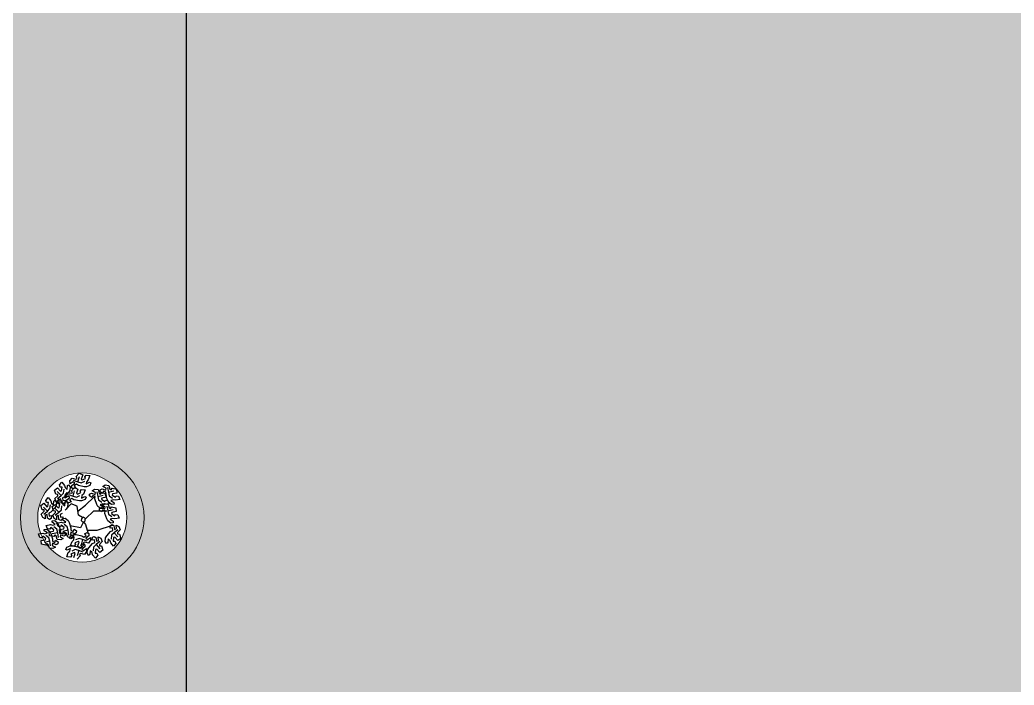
# Model space of a CAD drawing. Header units: metres. Extents: x 1186 to 11427, y -5173 to 11421.
# Drawn here: x 1325.71 to 1345.81, y 1468.27 to 1481.71 of the extents above; entities that cross this region are included whole.
import ezdxf

# ---------------------------------------------------------------- set-up
doc = ezdxf.new("R2010")
doc.units = ezdxf.units.M
doc.header["$LTSCALE"] = 8
doc.layers.get('0').update_dxf_attribs({"lineweight": 5})
doc.layers.add('AL_VEGETAÇÃO', color=84, linetype='Continuous')
doc.layers.add('ARQ-PIS', color=1, linetype='Continuous')

# ---------------------------------------------------------------- blocks, each defined once
blk = doc.blocks.new('arv7p')
at = {"layer": 'AL_VEGETAÇÃO', "color": 85}
for p, q in [((110.549, -13.114), (110.69, -12.957)), ((110.619, -13.363), (110.695, -13.111)), ((110.69, -12.957), (110.854, -13.032)), ((110.854, -13.032), (110.784, -13.23)), ((110.95, -13.128), (111.016, -13.045)), ((111.016, -13.045), (111.186, -13.067)), ((111.186, -13.067), (111.116, -13.264)), ((109.759, -13.507), (109.862, -13.37)), ((109.797, -13.606), (109.759, -13.507)), ((109.862, -13.37), (109.998, -13.53)), ((109.998, -13.53), (110.025, -13.632)), ((110.118, -13.715), (110.128, -13.538)), ((110.128, -13.538), (110.188, -13.501)), ((110.188, -13.501), (110.262, -13.601)), ((110.249, -13.319), (110.352, -13.184)), ((110.254, -13.457), (110.249, -13.319)), ((110.396, -13.362), (110.254, -13.457)), ((110.329, -13.637), (110.333, -13.537)), ((110.333, -13.537), (110.475, -13.427)), ((110.333, -13.537), (110.333, -13.537)), ((110.352, -13.184), (110.53, -13.229)), ((110.475, -13.427), (110.396, -13.362)), ((110.409, -13.286), (110.619, -13.363)), ((110.562, -13.468), (110.456, -13.541)), ((110.456, -13.541), (110.529, -13.628)), ((110.53, -13.229), (110.591, -13.2)), ((110.591, -13.2), (110.549, -13.114)), ((110.549, -13.114), (110.549, -13.114)), ((110.656, -13.534), (110.562, -13.468)), ((110.619, -13.363), (110.782, -13.406)), ((110.919, -13.588), (110.656, -13.534)), ((110.782, -13.406), (110.949, -13.335)), ((110.784, -13.23), (110.824, -13.269)), ((110.824, -13.269), (110.991, -13.198)), ((110.991, -13.198), (110.95, -13.128)), ((111.042, -13.339), (111.015, -13.461)), ((111.015, -13.461), (111.174, -13.381)), ((111.187, -13.528), (111.027, -13.592)), ((111.116, -13.264), (111.042, -13.339)), ((111.174, -13.381), (111.237, -13.415)), ((111.237, -13.415), (111.187, -13.528)), ((111.797, -13.581), (111.915, -13.508)), ((111.951, -13.657), (111.797, -13.581)), ((111.915, -13.508), (112.083, -13.529)), ((112.083, -13.529), (112.134, -13.706)), ((109.519, -13.745), (109.666, -13.641)), ((109.584, -13.946), (109.519, -13.745)), ((109.546, -14.152), (109.674, -14.019)), ((109.68, -13.953), (109.584, -13.946)), ((109.584, -13.946), (109.584, -13.946)), ((109.835, -14.009), (109.655, -13.818)), ((109.664, -14.153), (109.835, -14.009)), ((109.666, -13.641), (109.802, -13.8)), ((109.674, -14.019), (109.68, -13.953)), ((109.878, -13.606), (109.797, -13.606)), ((109.802, -13.8), (109.857, -13.785)), ((109.835, -14.009), (109.954, -13.89)), ((109.857, -13.785), (109.878, -13.606)), ((109.954, -13.89), (109.976, -13.71)), ((110.18, -13.862), (110.002, -14.063)), ((110.024, -13.99), (110.127, -13.855)), ((110.029, -14.129), (110.024, -13.99)), ((110.025, -13.632), (110.118, -13.715)), ((110.172, -14.034), (110.029, -14.129)), ((110.127, -13.855), (110.305, -13.9)), ((110.251, -14.098), (110.172, -14.034)), ((110.238, -13.771), (110.18, -13.862)), ((110.184, -13.957), (110.395, -14.034)), ((110.262, -13.601), (110.238, -13.771)), ((110.305, -13.9), (110.366, -13.871)), ((110.324, -13.785), (110.465, -13.628)), ((110.366, -13.871), (110.324, -13.785)), ((110.324, -13.785), (110.324, -13.785)), ((110.408, -13.686), (110.329, -13.637)), ((110.395, -14.034), (110.471, -13.783)), ((110.395, -14.034), (110.558, -14.078)), ((110.529, -13.628), (110.408, -13.686)), ((110.465, -13.628), (110.629, -13.703)), ((110.558, -14.078), (110.724, -14.007)), ((110.629, -13.703), (110.559, -13.901)), ((110.559, -13.901), (110.599, -13.941)), ((110.599, -13.941), (110.766, -13.87)), ((110.725, -13.799), (110.791, -13.717)), ((110.766, -13.87), (110.725, -13.799)), ((110.817, -14.01), (110.79, -14.132)), ((110.791, -13.717), (110.961, -13.738)), ((110.891, -13.935), (110.817, -14.01)), ((110.961, -13.738), (110.891, -13.935)), ((111.027, -13.592), (110.919, -13.588)), ((111.174, -14.027), (111.177, -13.935)), ((111.284, -14.103), (111.174, -14.027)), ((111.177, -13.935), (111.265, -13.889)), ((111.265, -13.889), (111.265, -13.889)), ((111.265, -13.889), (111.432, -13.957)), ((111.323, -13.997), (111.284, -14.103)), ((111.294, -13.78), (111.412, -13.706)), ((111.448, -13.856), (111.294, -13.78)), ((111.439, -14.052), (111.323, -13.997)), ((111.412, -13.706), (111.58, -13.728)), ((111.432, -13.957), (111.448, -13.856)), ((111.521, -13.829), (111.56, -14.049)), ((111.56, -14.049), (111.815, -13.989)), ((111.56, -14.049), (111.603, -14.212)), ((111.58, -13.728), (111.631, -13.905)), ((111.631, -13.905), (111.686, -13.943)), ((111.677, -13.829), (111.68, -13.736)), ((111.787, -13.905), (111.677, -13.829)), ((111.68, -13.736), (111.768, -13.69)), ((111.686, -13.943), (111.74, -13.864)), ((111.74, -13.864), (111.74, -13.864)), ((111.74, -13.864), (111.946, -13.908)), ((111.768, -13.69), (111.768, -13.69)), ((111.768, -13.69), (111.935, -13.758)), ((111.826, -13.799), (111.787, -13.905)), ((111.942, -13.853), (111.826, -13.799)), ((111.932, -13.968), (111.942, -13.853)), ((112.017, -14.223), (111.932, -13.968)), ((111.935, -13.758), (111.951, -13.657)), ((111.946, -13.908), (111.963, -14.087)), ((112.024, -13.63), (112.062, -13.85)), ((112.062, -13.85), (112.318, -13.791)), ((112.062, -13.85), (112.106, -14.014)), ((112.106, -14.014), (112.251, -14.123)), ((112.134, -13.706), (112.189, -13.744)), ((112.189, -13.744), (112.243, -13.665)), ((112.243, -13.665), (112.243, -13.665)), ((112.243, -13.665), (112.449, -13.709)), ((112.26, -13.927), (112.245, -13.981)), ((112.245, -13.981), (112.39, -14.09)), ((112.466, -13.888), (112.26, -13.927)), ((112.39, -14.09), (112.431, -14.019)), ((112.431, -14.019), (112.535, -14.036)), ((112.449, -13.709), (112.466, -13.888)), ((112.535, -14.036), (112.602, -14.193)), ((108.875, -14.475), (109.021, -14.371)), ((108.94, -14.676), (108.875, -14.475)), ((109.021, -14.371), (109.158, -14.53)), ((109.114, -14.237), (109.217, -14.101)), ((109.152, -14.336), (109.114, -14.237)), ((109.234, -14.336), (109.152, -14.336)), ((109.158, -14.53), (109.212, -14.516)), ((109.212, -14.516), (109.234, -14.336)), ((109.217, -14.101), (109.353, -14.26)), ((109.31, -14.62), (109.332, -14.44)), ((109.353, -14.26), (109.381, -14.362)), ((109.381, -14.362), (109.473, -14.446)), ((109.41, -14.528), (109.556, -14.424)), ((109.473, -14.446), (109.484, -14.269)), ((109.484, -14.269), (109.544, -14.231)), ((109.593, -14.501), (109.536, -14.592)), ((109.544, -14.231), (109.617, -14.331)), ((109.612, -14.308), (109.546, -14.152)), ((109.556, -14.424), (109.693, -14.583)), ((109.617, -14.331), (109.593, -14.501)), ((109.734, -14.373), (109.612, -14.308)), ((109.649, -14.29), (109.753, -14.154)), ((109.687, -14.389), (109.649, -14.29)), ((109.769, -14.389), (109.687, -14.389)), ((109.819, -14.166), (109.723, -14.202)), ((109.723, -14.202), (109.734, -14.373)), ((109.747, -14.568), (109.769, -14.389)), ((109.753, -14.154), (109.888, -14.313)), ((109.843, -14.344), (109.819, -14.166)), ((109.927, -14.398), (109.843, -14.344)), ((109.843, -14.344), (109.843, -14.344)), ((109.845, -14.673), (109.867, -14.493)), ((109.888, -14.313), (109.916, -14.415)), ((110.002, -14.063), (109.898, -14.112)), ((109.898, -14.112), (109.908, -14.24)), ((109.908, -14.24), (110.02, -14.221)), ((109.916, -14.415), (110.008, -14.498)), ((110.009, -14.354), (109.927, -14.398)), ((110.008, -14.498), (110.019, -14.321)), ((110.02, -14.221), (110.009, -14.354)), ((110.019, -14.321), (110.079, -14.284)), ((110.301, -14.396), (110.031, -14.69)), ((110.079, -14.284), (110.152, -14.384)), ((110.104, -14.308), (110.108, -14.208)), ((110.183, -14.357), (110.104, -14.308)), ((110.108, -14.208), (110.251, -14.098)), ((110.108, -14.208), (110.108, -14.208)), ((110.152, -14.384), (110.128, -14.554)), ((110.304, -14.3), (110.183, -14.357)), ((110.337, -14.139), (110.231, -14.213)), ((110.231, -14.213), (110.304, -14.3)), ((110.594, -14.511), (110.301, -14.396)), ((110.431, -14.205), (110.337, -14.139)), ((110.695, -14.259), (110.431, -14.205)), ((110.65, -14.932), (110.594, -14.511)), ((110.625, -14.744), (110.988, -14.459)), ((110.802, -14.263), (110.695, -14.259)), ((110.79, -14.132), (110.949, -14.053)), ((110.962, -14.199), (110.802, -14.263)), ((110.949, -14.053), (111.012, -14.086)), ((111.012, -14.086), (110.962, -14.199)), ((110.988, -14.459), (111.394, -14.059)), ((111.429, -14.167), (111.439, -14.052)), ((111.514, -14.422), (111.429, -14.167)), ((111.565, -14.517), (111.514, -14.422)), ((111.7, -14.623), (111.565, -14.517)), ((111.603, -14.212), (111.748, -14.321)), ((111.791, -14.403), (111.672, -14.441)), ((111.672, -14.441), (111.82, -14.539)), ((111.757, -14.125), (111.742, -14.18)), ((111.742, -14.18), (111.887, -14.288)), ((111.963, -14.087), (111.757, -14.125)), ((111.763, -14.458), (111.881, -14.384)), ((111.917, -14.534), (111.763, -14.458)), ((111.893, -14.43), (111.791, -14.403)), ((111.881, -14.384), (112.049, -14.406)), ((111.887, -14.288), (111.928, -14.218)), ((112.099, -14.392), (111.893, -14.43)), ((111.928, -14.218), (112.033, -14.234)), ((111.99, -14.507), (112.029, -14.727)), ((112.068, -14.318), (112.017, -14.223)), ((112.033, -14.234), (112.099, -14.392)), ((112.049, -14.406), (112.1, -14.583)), ((112.203, -14.424), (112.068, -14.318)), ((112.294, -14.204), (112.175, -14.242)), ((112.175, -14.242), (112.323, -14.34)), ((112.326, -14.411), (112.203, -14.424)), ((112.396, -14.231), (112.294, -14.204)), ((112.323, -14.34), (112.326, -14.411)), ((112.602, -14.193), (112.396, -14.231)), ((108.902, -14.882), (109.03, -14.749)), ((108.967, -15.038), (108.902, -14.882)), ((109.035, -14.683), (108.94, -14.676)), ((108.94, -14.676), (108.94, -14.676)), ((109.19, -14.739), (109.011, -14.548)), ((109.019, -14.883), (109.19, -14.739)), ((109.03, -14.749), (109.035, -14.683)), ((109.174, -14.896), (109.079, -14.932)), ((109.079, -14.932), (109.09, -15.103)), ((109.198, -15.074), (109.174, -14.896)), ((109.19, -14.739), (109.31, -14.62)), ((109.357, -14.793), (109.253, -14.842)), ((109.253, -14.842), (109.264, -14.97)), ((109.264, -14.97), (109.375, -14.951)), ((109.536, -14.592), (109.357, -14.793)), ((109.375, -14.951), (109.364, -15.084)), ((109.475, -14.729), (109.41, -14.528)), ((109.437, -14.935), (109.565, -14.802)), ((109.502, -15.091), (109.437, -14.935)), ((109.57, -14.736), (109.475, -14.729)), ((109.475, -14.729), (109.475, -14.729)), ((109.725, -14.792), (109.546, -14.601)), ((109.554, -14.936), (109.725, -14.792)), ((109.565, -14.802), (109.57, -14.736)), ((109.709, -14.949), (109.614, -14.985)), ((109.614, -14.985), (109.625, -15.156)), ((109.693, -14.583), (109.747, -14.568)), ((109.733, -15.127), (109.709, -14.949)), ((109.725, -14.792), (109.845, -14.673)), ((109.892, -14.846), (109.788, -14.895)), ((109.788, -14.895), (109.799, -15.023)), ((110.128, -14.554), (110.071, -14.645)), ((110.842, -15.047), (110.65, -14.932)), ((110.977, -15.1), (111.371, -14.722)), ((111.371, -14.722), (111.991, -14.732)), ((111.643, -14.705), (111.646, -14.613)), ((111.753, -14.781), (111.643, -14.705)), ((111.646, -14.613), (111.734, -14.567)), ((111.823, -14.61), (111.7, -14.623)), ((111.734, -14.567), (111.734, -14.567)), ((111.734, -14.567), (111.901, -14.634)), ((111.792, -14.675), (111.753, -14.781)), ((111.908, -14.73), (111.792, -14.675)), ((111.82, -14.539), (111.823, -14.61)), ((111.899, -14.844), (111.908, -14.73)), ((111.983, -15.1), (111.899, -14.844)), ((111.901, -14.634), (111.917, -14.534)), ((112.029, -14.727), (112.284, -14.667)), ((112.029, -14.727), (112.072, -14.89)), ((112.072, -14.89), (112.217, -14.999)), ((112.1, -14.583), (112.155, -14.621)), ((112.155, -14.621), (112.209, -14.542)), ((112.209, -14.542), (112.209, -14.542)), ((112.209, -14.542), (112.415, -14.586)), ((112.226, -14.803), (112.211, -14.858)), ((112.211, -14.858), (112.356, -14.966)), ((112.432, -14.765), (112.226, -14.803)), ((112.356, -14.966), (112.397, -14.896)), ((112.397, -14.896), (112.502, -14.912)), ((112.415, -14.586), (112.432, -14.765)), ((112.502, -14.912), (112.568, -15.07)), ((109.09, -15.103), (108.967, -15.038)), ((109.134, -15.414), (109.34, -15.376)), ((109.2, -15.571), (109.134, -15.414)), ((109.283, -15.128), (109.198, -15.074)), ((109.198, -15.074), (109.198, -15.074)), ((109.364, -15.084), (109.283, -15.128)), ((109.34, -15.376), (109.441, -15.403)), ((109.41, -15.196), (109.533, -15.183)), ((109.412, -15.267), (109.41, -15.196)), ((109.56, -15.365), (109.412, -15.267)), ((109.441, -15.403), (109.56, -15.365)), ((109.625, -15.156), (109.502, -15.091)), ((109.533, -15.183), (109.668, -15.289)), ((109.627, -15.301), (109.834, -15.263)), ((109.694, -15.459), (109.627, -15.301)), ((109.668, -15.289), (109.719, -15.384)), ((109.719, -15.384), (109.803, -15.639)), ((109.818, -15.181), (109.733, -15.127)), ((109.733, -15.127), (109.733, -15.127)), ((109.839, -15.405), (109.798, -15.476)), ((109.799, -15.023), (109.91, -15.004)), ((109.899, -15.137), (109.818, -15.181)), ((109.834, -15.263), (109.935, -15.291)), ((109.984, -15.514), (109.839, -15.405)), ((109.91, -15.004), (109.899, -15.137)), ((109.903, -15.084), (110.027, -15.07)), ((109.906, -15.155), (109.903, -15.084)), ((110.054, -15.252), (109.906, -15.155)), ((109.935, -15.291), (110.054, -15.252)), ((110.123, -15.481), (109.979, -15.372)), ((110.027, -15.07), (110.162, -15.176)), ((110.162, -15.176), (110.212, -15.272)), ((110.212, -15.272), (110.297, -15.527)), ((110.74, -15.521), (110.267, -15.436)), ((110.887, -15.237), (110.74, -15.521)), ((110.798, -15.097), (110.781, -15.186)), ((110.781, -15.186), (110.832, -15.233)), ((110.841, -15.047), (110.798, -15.097)), ((110.832, -15.233), (110.887, -15.237)), ((110.874, -15.028), (110.841, -15.047)), ((110.931, -15.06), (110.874, -15.028)), ((110.887, -15.237), (110.933, -15.228)), ((110.887, -15.237), (110.988, -15.363)), ((110.977, -15.1), (110.931, -15.06)), ((110.933, -15.228), (110.961, -15.194)), ((110.961, -15.194), (110.975, -15.121)), ((110.975, -15.121), (110.977, -15.1)), ((110.988, -15.363), (111.112, -15.794)), ((111.529, -15.636), (112.25, -15.394)), ((112.034, -15.195), (111.983, -15.1)), ((112.169, -15.301), (112.034, -15.195)), ((112.26, -15.081), (112.141, -15.119)), ((112.141, -15.119), (112.289, -15.217)), ((112.147, -15.547), (112.158, -15.413)), ((112.158, -15.413), (112.24, -15.37)), ((112.292, -15.288), (112.169, -15.301)), ((112.24, -15.37), (112.324, -15.423)), ((112.362, -15.108), (112.26, -15.081)), ((112.289, -15.217), (112.292, -15.288)), ((112.324, -15.423), (112.324, -15.423)), ((112.324, -15.423), (112.348, -15.602)), ((112.568, -15.07), (112.362, -15.108)), ((112.444, -15.565), (112.433, -15.394)), ((112.433, -15.394), (112.555, -15.459)), ((108.763, -15.817), (108.969, -15.78)), ((108.83, -15.975), (108.763, -15.817)), ((108.975, -15.921), (108.934, -15.992)), ((108.969, -15.78), (109.071, -15.807)), ((109.12, -16.03), (108.975, -15.921)), ((109.039, -15.6), (109.162, -15.586)), ((109.042, -15.671), (109.039, -15.6)), ((109.19, -15.769), (109.042, -15.671)), ((109.071, -15.807), (109.19, -15.769)), ((109.259, -15.997), (109.114, -15.888)), ((109.162, -15.586), (109.297, -15.692)), ((109.305, -15.588), (109.2, -15.571)), ((109.27, -15.719), (109.476, -15.68)), ((109.287, -15.898), (109.27, -15.719)), ((109.493, -15.942), (109.287, -15.898)), ((109.297, -15.692), (109.348, -15.788)), ((109.345, -15.517), (109.305, -15.588)), ((109.49, -15.626), (109.345, -15.517)), ((109.348, -15.788), (109.433, -16.043)), ((109.673, -15.757), (109.418, -15.816)), ((109.476, -15.68), (109.49, -15.626)), ((109.63, -15.593), (109.485, -15.484)), ((109.547, -15.863), (109.493, -15.942)), ((109.602, -15.901), (109.547, -15.863)), ((109.652, -16.078), (109.602, -15.901)), ((109.673, -15.757), (109.63, -15.593)), ((109.712, -15.977), (109.673, -15.757)), ((109.798, -15.476), (109.694, -15.459)), ((109.763, -15.606), (109.969, -15.568)), ((109.781, -15.786), (109.763, -15.606)), ((109.987, -15.829), (109.781, -15.786)), ((109.801, -15.849), (109.785, -15.95)), ((109.803, -15.639), (109.794, -15.754)), ((109.794, -15.754), (109.91, -15.808)), ((109.967, -15.917), (109.801, -15.849)), ((109.91, -15.808), (109.949, -15.702)), ((110.167, -15.644), (109.911, -15.704)), ((109.949, -15.702), (110.059, -15.778)), ((110.056, -15.871), (109.967, -15.917)), ((109.967, -15.917), (109.967, -15.917)), ((109.969, -15.568), (109.984, -15.514)), ((110.041, -15.75), (109.987, -15.829)), ((109.987, -15.829), (109.987, -15.829)), ((110.096, -15.788), (110.041, -15.75)), ((110.059, -15.778), (110.056, -15.871)), ((110.146, -15.965), (110.096, -15.788)), ((110.167, -15.644), (110.123, -15.481)), ((110.206, -15.865), (110.167, -15.644)), ((110.232, -16.018), (110.282, -15.905)), ((110.295, -15.737), (110.278, -15.837)), ((110.278, -15.837), (110.432, -15.914)), ((110.282, -15.905), (110.441, -15.841)), ((110.297, -15.527), (110.287, -15.641)), ((110.287, -15.641), (110.403, -15.696)), ((110.461, -15.805), (110.295, -15.737)), ((110.432, -15.914), (110.314, -15.987)), ((110.403, -15.696), (110.443, -15.59)), ((110.441, -15.841), (110.549, -15.845)), ((110.443, -15.59), (110.553, -15.666)), ((110.55, -15.759), (110.461, -15.805)), ((110.461, -15.805), (110.461, -15.805)), ((110.549, -15.845), (110.812, -15.899)), ((110.553, -15.666), (110.55, -15.759)), ((110.812, -15.899), (110.907, -15.965)), ((110.907, -15.965), (111.012, -15.891)), ((110.94, -15.804), (111.061, -15.747)), ((111.012, -15.891), (110.94, -15.804)), ((111.135, -15.896), (110.993, -16.006)), ((111.061, -15.747), (111.139, -15.796)), ((111.068, -15.639), (111.529, -15.636)), ((111.139, -15.796), (111.135, -15.896)), ((111.135, -15.896), (111.135, -15.896)), ((111.929, -15.997), (111.986, -15.905)), ((111.986, -15.905), (112.165, -15.704)), ((112.259, -15.528), (112.147, -15.547)), ((112.165, -15.704), (112.269, -15.656)), ((112.212, -15.878), (112.191, -16.058)), ((112.332, -15.758), (112.212, -15.878)), ((112.269, -15.656), (112.259, -15.528)), ((112.503, -15.615), (112.332, -15.758)), ((112.332, -15.758), (112.512, -15.95)), ((112.348, -15.602), (112.444, -15.565)), ((112.493, -15.748), (112.487, -15.815)), ((112.487, -15.815), (112.582, -15.822)), ((112.62, -15.616), (112.493, -15.748)), ((112.555, -15.459), (112.62, -15.616)), ((112.582, -15.822), (112.582, -15.822)), ((112.582, -15.822), (112.648, -16.022)), ((108.934, -15.992), (108.83, -15.975)), ((108.899, -16.122), (109.105, -16.084)), ((108.916, -16.302), (108.899, -16.122)), ((109.122, -16.345), (108.916, -16.302)), ((109.303, -16.16), (109.047, -16.22)), ((109.105, -16.084), (109.12, -16.03)), ((109.176, -16.267), (109.122, -16.345)), ((109.122, -16.345), (109.122, -16.345)), ((109.231, -16.305), (109.176, -16.267)), ((109.282, -16.481), (109.231, -16.305)), ((109.303, -16.16), (109.259, -15.997)), ((109.342, -16.381), (109.303, -16.16)), ((109.43, -16.253), (109.414, -16.354)), ((109.414, -16.354), (109.568, -16.43)), ((109.433, -16.043), (109.423, -16.158)), ((109.423, -16.158), (109.539, -16.212)), ((109.597, -16.321), (109.43, -16.253)), ((109.493, -15.942), (109.493, -15.942)), ((109.539, -16.212), (109.578, -16.106)), ((109.578, -16.106), (109.689, -16.182)), ((109.685, -16.275), (109.597, -16.321)), ((109.597, -16.321), (109.597, -16.321)), ((109.821, -16.099), (109.652, -16.078)), ((109.689, -16.182), (109.685, -16.275)), ((109.785, -15.95), (109.938, -16.026)), ((109.938, -16.026), (109.821, -16.099)), ((110.1, -16.431), (110.259, -16.367)), ((110.314, -15.987), (110.146, -15.965)), ((110.295, -16.051), (110.232, -16.018)), ((110.259, -16.367), (110.367, -16.371)), ((110.282, -16.366), (110.352, -16.169)), ((110.452, -16.387), (110.282, -16.366)), ((110.453, -15.972), (110.295, -16.051)), ((110.352, -16.169), (110.427, -16.094)), ((110.367, -16.371), (110.631, -16.425)), ((110.427, -16.094), (110.453, -15.972)), ((110.519, -16.305), (110.452, -16.387)), ((110.644, -16.163), (110.478, -16.235)), ((110.478, -16.235), (110.519, -16.305)), ((110.686, -16.026), (110.519, -16.097)), ((110.614, -16.401), (110.684, -16.203)), ((110.684, -16.203), (110.644, -16.163)), ((110.849, -16.07), (110.686, -16.026)), ((110.758, -16.331), (110.879, -16.273)), ((110.83, -16.418), (110.758, -16.331)), ((110.849, -16.07), (110.773, -16.322)), ((110.919, -16.319), (110.778, -16.476)), ((111.059, -16.147), (110.849, -16.07)), ((110.938, -16.204), (110.878, -16.233)), ((110.878, -16.233), (110.919, -16.319)), ((110.879, -16.273), (110.958, -16.322)), ((110.919, -16.319), (110.919, -16.319)), ((111.117, -16.249), (110.938, -16.204)), ((110.958, -16.322), (110.953, -16.422)), ((110.993, -16.006), (111.072, -16.07)), ((111.072, -16.07), (111.215, -15.975)), ((111.22, -16.114), (111.117, -16.249)), ((111.137, -16.464), (111.316, -16.263)), ((111.215, -15.975), (111.22, -16.114)), ((111.297, -16.105), (111.308, -15.972)), ((111.409, -16.086), (111.297, -16.105)), ((111.308, -15.972), (111.39, -15.928)), ((111.316, -16.263), (111.42, -16.214)), ((111.482, -16.317), (111.363, -16.436)), ((111.39, -15.928), (111.474, -15.982)), ((111.42, -16.214), (111.409, -16.086)), ((111.474, -15.982), (111.474, -15.982)), ((111.474, -15.982), (111.499, -16.16)), ((111.654, -16.173), (111.482, -16.317)), ((111.482, -16.317), (111.662, -16.508)), ((111.499, -16.16), (111.594, -16.124)), ((111.594, -16.124), (111.583, -15.953)), ((111.583, -15.953), (111.705, -16.018)), ((111.643, -16.307), (111.637, -16.373)), ((111.637, -16.373), (111.733, -16.38)), ((111.771, -16.174), (111.643, -16.307)), ((111.705, -16.018), (111.771, -16.174)), ((111.733, -16.38), (111.733, -16.38)), ((111.733, -16.38), (111.798, -16.581)), ((111.905, -16.167), (111.929, -15.997)), ((111.978, -16.267), (111.905, -16.167)), ((112.038, -16.229), (111.978, -16.267)), ((112.049, -16.052), (112.038, -16.229)), ((112.142, -16.136), (112.049, -16.052)), ((112.169, -16.238), (112.142, -16.136)), ((112.305, -16.397), (112.169, -16.238)), ((112.31, -15.982), (112.289, -16.162)), ((112.289, -16.162), (112.37, -16.162)), ((112.408, -16.261), (112.305, -16.397)), ((112.365, -15.968), (112.31, -15.982)), ((112.501, -16.127), (112.365, -15.968)), ((112.37, -16.162), (112.408, -16.261)), ((112.648, -16.022), (112.501, -16.127)), ((109.45, -16.503), (109.282, -16.481)), ((109.568, -16.43), (109.45, -16.503)), ((110.05, -16.545), (110.1, -16.431)), ((110.113, -16.578), (110.05, -16.545)), ((110.101, -16.893), (110.171, -16.695)), ((110.271, -16.499), (110.113, -16.578)), ((110.171, -16.695), (110.245, -16.621)), ((110.245, -16.621), (110.271, -16.499)), ((110.337, -16.832), (110.27, -16.914)), ((110.463, -16.69), (110.296, -16.761)), ((110.296, -16.761), (110.337, -16.832)), ((110.504, -16.553), (110.337, -16.624)), ((110.433, -16.927), (110.502, -16.73)), ((110.502, -16.73), (110.463, -16.69)), ((110.667, -16.597), (110.504, -16.553)), ((110.667, -16.597), (110.591, -16.848)), ((110.737, -16.845), (110.596, -17.002)), ((110.778, -16.476), (110.614, -16.401)), ((110.631, -16.425), (110.725, -16.491)), ((110.877, -16.673), (110.667, -16.597)), ((110.756, -16.731), (110.696, -16.759)), ((110.696, -16.759), (110.737, -16.845)), ((110.725, -16.491), (110.83, -16.418)), ((110.737, -16.845), (110.737, -16.845)), ((110.935, -16.775), (110.756, -16.731)), ((110.953, -16.422), (110.811, -16.533)), ((110.811, -16.533), (110.89, -16.597)), ((110.89, -16.597), (111.033, -16.502)), ((111.038, -16.64), (110.935, -16.775)), ((110.953, -16.422), (110.953, -16.422)), ((111.033, -16.502), (111.038, -16.64)), ((111.055, -16.725), (111.08, -16.555)), ((111.129, -16.825), (111.055, -16.725)), ((111.08, -16.555), (111.137, -16.464)), ((111.189, -16.787), (111.129, -16.825)), ((111.199, -16.61), (111.189, -16.787)), ((111.292, -16.694), (111.199, -16.61)), ((111.319, -16.796), (111.292, -16.694)), ((111.455, -16.955), (111.319, -16.796)), ((111.363, -16.436), (111.341, -16.616)), ((111.461, -16.54), (111.439, -16.72)), ((111.439, -16.72), (111.521, -16.72)), ((111.558, -16.819), (111.455, -16.955)), ((111.515, -16.526), (111.461, -16.54)), ((111.651, -16.685), (111.515, -16.526)), ((111.521, -16.72), (111.558, -16.819)), ((111.798, -16.581), (111.651, -16.685)), ((110.27, -16.914), (110.101, -16.893))]:
    blk.add_line(p, q, dxfattribs=at)

msp = doc.modelspace()

# ---------------------------------------------------------------- hatches: boundary and pattern name
at = {"true_color": 0xc7c8ca}
h = msp.add_hatch(dxfattribs=at)
h.set_pattern_fill('DOTS', color=9, scale=0.13)
h.set_pattern_definition([(0, (-3257.4749, 357.83482), (0.1031875, 0.206375), [0, -0.206375])])
h.paths.add_polyline_path([(1366.778, 1444.71), (1366.628, 1444.71), (1334.777, 1444.71), (1334.777, 1444.96), (1334.777, 1461.71), (1334.777, 1463.71, -0.414214), (1337.777, 1466.71), (1375.377, 1466.71), (1375.377, 1482.86), (1372.163, 1487.259), (1368.074, 1491.424), (1358.346, 1498.217), (1358.346, 1487.212), (1358.009, 1487.212), (1336.661, 1487.212), (1336.653, 1487.212), (1334.661, 1487.212), (1329.081, 1487.212), (1329.081, 1461.112), (1329.081, 1445.23, -0.342304), (1326.827, 1442.325), (1326.827, 1437.51), (1329.377, 1437.51), (1334.377, 1437.51), (1366.778, 1437.51)])
h.paths.add_polyline_path([(1332.949, 1456.76, -0.084555), (1332.375, 1456.594, -0.031022), (1331.977, 1456.564, -0.004261), (1331.896, 1456.564, -0.004261), (1331.815, 1456.564, -0.031022), (1331.417, 1456.594, -0.084555), (1330.843, 1456.76, -0.211085), (1330.69, 1456.941, -0.098851), (1330.585, 1457.946), (1330.583, 1458.065), (1330.51, 1458.147), (1330.476, 1459.531), (1330.565, 1459.607), (1330.599, 1463.833), (1330.605, 1464.4), (1330.525, 1464.493), (1330.549, 1465.882), (1330.631, 1465.915), (1330.684, 1467.299, -0.474179), (1331.061, 1467.76), (1331.896, 1467.76), (1332.731, 1467.76, -0.474179), (1333.108, 1467.299), (1333.161, 1465.915), (1333.243, 1465.882), (1333.266, 1464.493), (1333.187, 1464.4), (1333.192, 1463.833), (1333.227, 1459.607), (1333.316, 1459.531), (1333.282, 1458.147), (1333.208, 1458.065), (1333.207, 1457.946, -0.098851), (1333.102, 1456.941, -0.211085)], flags=16)
h.paths.add_polyline_path([(1332.71, 1456.77, -0.090034), (1331.976, 1456.661, -0.007789), (1331.896, 1456.659, -0.007789), (1331.816, 1456.661, -0.090034), (1331.081, 1456.77, -0.287049), (1330.662, 1457.113), (1330.662, 1457.179), (1330.745, 1457.179, 0.297448), (1331.107, 1456.871, 0.074649), (1331.817, 1456.797, 0.006599), (1331.896, 1456.793, 0.003299), (1331.936, 1456.795), (1331.896, 1457.938), (1330.767, 1457.938), (1330.743, 1457.244), (1330.657, 1457.242), (1330.644, 1457.936), (1330.767, 1457.938), (1333.025, 1457.938), (1333.147, 1457.936), (1333.134, 1457.242), (1333.049, 1457.244), (1333.025, 1457.938), (1331.896, 1457.938), (1331.936, 1456.795, 0.003299), (1331.975, 1456.797, 0.074649), (1332.684, 1456.871, 0.297448), (1333.047, 1457.179), (1333.13, 1457.179), (1333.13, 1457.113, -0.287049)], flags=0)
h.paths.add_polyline_path([(1333.137, 1458.039), (1333.015, 1458.041), (1333.04, 1459.531), (1333.162, 1459.529)], flags=0)
h.paths.add_polyline_path([(1330.777, 1458.041), (1330.655, 1458.039), (1330.63, 1459.529), (1330.752, 1459.531)], flags=0)
h.paths.add_polyline_path([(1333.151, 1459.633), (1333.029, 1459.634), (1333.029, 1461.124), (1333.151, 1461.124)], flags=0)
h.paths.add_polyline_path([(1332.064, 1459.885), (1331.728, 1459.885, -0.414214), (1331.654, 1459.959), (1331.654, 1460.616, -0.414214), (1331.728, 1460.69), (1332.064, 1460.69, -0.414214), (1332.138, 1460.616), (1332.138, 1459.959, -0.414214)], flags=0)
h.paths.add_polyline_path([(1330.763, 1459.634), (1330.64, 1459.633), (1330.64, 1461.124), (1330.763, 1461.124)], flags=0)
h.paths.add_polyline_path([(1333.147, 1461.226), (1333.025, 1461.227), (1333.025, 1462.717), (1333.147, 1462.717)], flags=0)
h.paths.add_polyline_path([(1330.767, 1461.227), (1330.645, 1461.226), (1330.645, 1462.717), (1330.767, 1462.717)], flags=0)
h.paths.add_polyline_path([(1333.152, 1462.819), (1333.03, 1462.819), (1333.03, 1464.31), (1333.152, 1464.31)], flags=0)
h.paths.add_polyline_path([(1330.762, 1462.819), (1330.64, 1462.819), (1330.64, 1464.31), (1330.762, 1464.31)], flags=0)
h.paths.add_polyline_path([(1333.135, 1465.889), (1333.148, 1464.399), (1333.026, 1464.398), (1333.013, 1465.888)], flags=0)
h.paths.add_polyline_path([(1332.064, 1463.912), (1331.728, 1463.912, -0.414214), (1331.654, 1463.986), (1331.654, 1464.643, -0.414214), (1331.728, 1464.717), (1332.064, 1464.717, -0.414214), (1332.138, 1464.643), (1332.138, 1463.986, -0.414214)], flags=0)
h.paths.add_polyline_path([(1330.766, 1464.398), (1330.643, 1464.399), (1330.657, 1465.889), (1330.779, 1465.888)], flags=0)
h.paths.add_polyline_path([(1333.122, 1465.978), (1333.015, 1465.983), (1333.003, 1467.162), (1333.098, 1467.165)], flags=0)
h.paths.add_polyline_path([(1330.776, 1465.983), (1330.67, 1465.978), (1330.686, 1466.715), (1330.781, 1466.712)], flags=0)
h.paths.add_polyline_path([(1331.896, 1467.729, 0.000026), (1331.895, 1467.73, 0.034688), (1331.102, 1467.674, 0.341663), (1330.684, 1467.299), (1330.781, 1467.299, -0.348631), (1331.146, 1467.604, -0.053833), (1331.896, 1467.647, -0.053833), (1332.645, 1467.604, -0.348631), (1333.011, 1467.299), (1333.108, 1467.299, 0.341663), (1332.69, 1467.674, 0.034688), (1331.897, 1467.73, 0.000026)], flags=0)
h.paths.add_polyline_path([(1330.784, 1466.785), (1330.685, 1466.773), (1330.694, 1467.165), (1330.789, 1467.162)], flags=0)
h = msp.add_hatch(color=9, dxfattribs=at)
h.dxf.hatch_style = 1
h.paths.add_polyline_path([(1329.081, 1487.212), (1334.661, 1487.212), (1336.661, 1487.212), (1336.661, 1496.682), (1335.695, 1496.682), (1335.695, 1488.534), (1322.931, 1488.534), (1322.931, 1468.812), (1310.881, 1468.812), (1310.881, 1461.112), (1329.081, 1461.112)])
h.paths.add_polyline_path([(1328.224, 1471.658, -1), (1325.724, 1471.658, -1)], flags=16)
h.paths.add_polyline_path([(1327.874, 1471.658, -0.678072), (1326.321, 1471.039), (1326.31, 1471.041), (1326.306, 1471.055, -0.022486), (1326.255, 1471.118), (1326.242, 1471.099), (1326.153, 1471.118), (1326.146, 1471.195), (1326.197, 1471.204, -0.014159), (1326.173, 1471.249), (1326.116, 1471.258), (1326.088, 1471.326), (1326.135, 1471.334, -0.092327), (1326.074, 1471.658, -1)], flags=0)
h.paths.add_polyline_path([(1327.097, 1471.14), (1327.021, 1471.16), (1326.995, 1471.147), (1327.007, 1471.123), (1327.029, 1471.109), (1327.027, 1471.066), (1326.966, 1471.019), (1327, 1470.991), (1327.062, 1471.032), (1327.065, 1470.945), (1327.071, 1470.936), (1327.082, 1471.009), (1327.106, 1471.048), (1327.183, 1471.134), (1327.227, 1471.155), (1327.223, 1471.21), (1327.14, 1471.196)], flags=0)
h.paths.add_polyline_path([(1327.106, 1471.3), (1327.107, 1471.335), (1327.093, 1471.343)], flags=0)
h.paths.add_polyline_path([(1327.615, 1471.495), (1327.626, 1471.418), (1327.667, 1471.434), (1327.662, 1471.507), (1327.715, 1471.479), (1327.743, 1471.412), (1327.688, 1471.355), (1327.685, 1471.327), (1327.726, 1471.324), (1327.754, 1471.238), (1327.691, 1471.193), (1327.633, 1471.261), (1327.609, 1471.255), (1327.6, 1471.178), (1327.635, 1471.178), (1327.652, 1471.135), (1327.607, 1471.077), (1327.549, 1471.145), (1327.537, 1471.189), (1327.497, 1471.225), (1327.493, 1471.149), (1327.467, 1471.133), (1327.436, 1471.176), (1327.446, 1471.249), (1327.471, 1471.288), (1327.547, 1471.374), (1327.592, 1471.395), (1327.587, 1471.45), (1327.539, 1471.442), (1327.544, 1471.499), (1327.579, 1471.518)], flags=0)
h.paths.add_polyline_path([(1326.999, 1471.575), (1327.007, 1471.564), (1327.015, 1471.574)], flags=0)
h.paths.add_polyline_path([(1326.854, 1471.314), (1326.808, 1471.316), (1326.771, 1471.301), (1326.817, 1471.278), (1326.801, 1471.207), (1326.77, 1471.175), (1326.739, 1471.09), (1326.749, 1471.089), (1326.817, 1471.087), (1326.841, 1471.116), (1326.823, 1471.147), (1326.895, 1471.177), (1326.912, 1471.16), (1326.882, 1471.075), (1326.944, 1471.047), (1326.974, 1471.068), (1326.975, 1471.068), (1326.944, 1471.105), (1326.95, 1471.108), (1326.993, 1471.253), (1327.007, 1471.262), (1326.967, 1471.291)], flags=0)
h.paths.add_polyline_path([(1326.816, 1471.331), (1326.854, 1471.351), (1326.856, 1471.391), (1326.808, 1471.423), (1326.78, 1471.346)], flags=0)
h.paths.add_polyline_path([(1326.432, 1471.761), (1326.434, 1471.79), (1326.369, 1471.795), (1326.342, 1471.765), (1326.298, 1471.744), (1326.302, 1471.689), (1326.374, 1471.701)], flags=0)
h.paths.add_polyline_path([(1326.914, 1472.553), (1326.985, 1472.521), (1326.955, 1472.436), (1326.972, 1472.419), (1327.043, 1472.449), (1327.026, 1472.48), (1327.054, 1472.515), (1327.127, 1472.506), (1327.097, 1472.421), (1327.065, 1472.389), (1327.054, 1472.337), (1327.122, 1472.371), (1327.149, 1472.356), (1327.127, 1472.308), (1327.059, 1472.28), (1327.013, 1472.282), (1326.9, 1472.305), (1326.859, 1472.333), (1326.814, 1472.302), (1326.862, 1472.245), (1326.888, 1472.233), (1326.858, 1472.148), (1326.875, 1472.131), (1326.947, 1472.161), (1326.929, 1472.192), (1326.958, 1472.227), (1327.031, 1472.218), (1327.001, 1472.133), (1326.969, 1472.101), (1326.957, 1472.049), (1327.025, 1472.083), (1327.052, 1472.068), (1327.031, 1472.02), (1326.963, 1471.992), (1326.916, 1471.994), (1326.803, 1472.017), (1326.763, 1472.045), (1326.718, 1472.014), (1326.749, 1471.977), (1326.684, 1471.946), (1326.671, 1471.852), (1326.748, 1471.936), (1326.873, 1471.886), (1326.887, 1471.786), (1327.042, 1471.909), (1327.186, 1472.05), (1327.122, 1472.094), (1327.123, 1472.133), (1327.161, 1472.153), (1327.233, 1472.124), (1327.24, 1472.167), (1327.174, 1472.2), (1327.224, 1472.231), (1327.336, 1472.217), (1327.377, 1472.238), (1327.448, 1472.209), (1327.455, 1472.252), (1327.389, 1472.285), (1327.44, 1472.317), (1327.512, 1472.307), (1327.534, 1472.231), (1327.557, 1472.215), (1327.581, 1472.249), (1327.669, 1472.23), (1327.676, 1472.153), (1327.588, 1472.137), (1327.582, 1472.113), (1327.644, 1472.067), (1327.661, 1472.097), (1327.706, 1472.09), (1327.735, 1472.022), (1327.646, 1472.006), (1327.603, 1472.018), (1327.552, 1472.001), (1327.615, 1471.959), (1327.616, 1471.929), (1327.526, 1471.919), (1327.519, 1471.937), (1327.497, 1471.933), (1327.519, 1471.855), (1327.543, 1471.839), (1327.566, 1471.873), (1327.654, 1471.854), (1327.662, 1471.777), (1327.573, 1471.761), (1327.567, 1471.737), (1327.629, 1471.691), (1327.647, 1471.721), (1327.692, 1471.714), (1327.72, 1471.646), (1327.632, 1471.63), (1327.588, 1471.642), (1327.537, 1471.625), (1327.601, 1471.583), (1327.602, 1471.553), (1327.549, 1471.547), (1327.491, 1471.593), (1327.469, 1471.633), (1327.433, 1471.743), (1327.437, 1471.792), (1327.379, 1471.793), (1327.37, 1471.77), (1327.336, 1471.794), (1327.207, 1471.796), (1327.039, 1471.634), (1327.028, 1471.58), (1326.999, 1471.575), (1326.936, 1471.453), (1326.733, 1471.489), (1326.709, 1471.56), (1326.688, 1471.601), (1326.63, 1471.646), (1326.577, 1471.64), (1326.577, 1471.639), (1326.578, 1471.61), (1326.642, 1471.568), (1326.591, 1471.552), (1326.547, 1471.563), (1326.477, 1471.55), (1326.517, 1471.474), (1326.532, 1471.472), (1326.549, 1471.503), (1326.612, 1471.456), (1326.605, 1471.433), (1326.535, 1471.42), (1326.53, 1471.353), (1326.58, 1471.329), (1326.598, 1471.378), (1326.593, 1471.377), (1326.633, 1471.35), (1326.636, 1471.354), (1326.659, 1471.338), (1326.681, 1471.262), (1326.79, 1471.248), (1326.745, 1471.225), (1326.682, 1471.258), (1326.659, 1471.338), (1326.644, 1471.349), (1326.642, 1471.303), (1326.604, 1471.283), (1326.533, 1471.312), (1326.526, 1471.269), (1326.592, 1471.236), (1326.541, 1471.205), (1326.443, 1471.217), (1326.437, 1471.202), (1326.485, 1471.169), (1326.483, 1471.129), (1326.445, 1471.11), (1326.374, 1471.139), (1326.367, 1471.096), (1326.433, 1471.063), (1326.382, 1471.031), (1326.31, 1471.041), (1326.289, 1471.117), (1326.265, 1471.133), (1326.242, 1471.099), (1326.153, 1471.118), (1326.146, 1471.195), (1326.234, 1471.211), (1326.241, 1471.234), (1326.179, 1471.281), (1326.161, 1471.251), (1326.116, 1471.258), (1326.088, 1471.326), (1326.176, 1471.342), (1326.22, 1471.33), (1326.271, 1471.347), (1326.207, 1471.389), (1326.206, 1471.419), (1326.277, 1471.427), (1326.247, 1471.499), (1326.335, 1471.515), (1326.379, 1471.503), (1326.43, 1471.52), (1326.366, 1471.562), (1326.365, 1471.592), (1326.458, 1471.602), (1326.45, 1471.723), (1326.5, 1471.765), (1326.42, 1471.852), (1326.444, 1471.891), (1326.445, 1471.903), (1326.428, 1471.924), (1326.391, 1471.897), (1326.397, 1471.99), (1326.435, 1472.014), (1326.424, 1472.04), (1326.479, 1472.097), (1326.481, 1472.126), (1326.44, 1472.129), (1326.412, 1472.215), (1326.475, 1472.259), (1326.533, 1472.191), (1326.557, 1472.197), (1326.566, 1472.275), (1326.531, 1472.274), (1326.515, 1472.317), (1326.559, 1472.375), (1326.617, 1472.307), (1326.629, 1472.263), (1326.669, 1472.227), (1326.673, 1472.303), (1326.727, 1472.337), (1326.725, 1472.398), (1326.769, 1472.455), (1326.846, 1472.436), (1326.872, 1472.448), (1326.854, 1472.485)], flags=0)
h.paths.add_polyline_path([(1326.629, 1472.09), (1326.631, 1472.05), (1326.726, 1472.113), (1326.669, 1472.134)], flags=0)
h.paths.add_polyline_path([(1326.795, 1472.239), (1326.731, 1472.279), (1326.72, 1472.204), (1326.694, 1472.162), (1326.749, 1472.148), (1326.775, 1472.161), (1326.758, 1472.197)], flags=0)
h.paths.add_polyline_path([(1327.357, 1472.165), (1327.389, 1472.158), (1327.402, 1472.192), (1327.452, 1472.168), (1327.451, 1472.165), (1327.459, 1472.084), (1327.484, 1472.01), (1327.486, 1472.006), (1327.446, 1472.012), (1327.428, 1471.982), (1327.366, 1472.028), (1327.372, 1472.052), (1327.461, 1472.068), (1327.459, 1472.084), (1327.438, 1472.148), (1327.389, 1472.158), (1327.385, 1472.146)], flags=0)
edge = h.paths.add_edge_path(flags=16)
edge.add_line((1335.807, 1494.853), (1335.677, 1494.918))
edge.add_line((1335.677, 1494.918), (1335.547, 1494.853))
edge = h.paths.add_edge_path(flags=17)
edge.add_line((1335.157, 1494.756), (1334.983, 1494.756))
edge = h.paths.add_edge_path(flags=17)
edge.add_line((1335.46, 1494.756), (1335.287, 1494.756))
edge = h.paths.add_edge_path(flags=17)
edge.add_line((1335.243, 1494.756), (1335.2, 1494.756))
edge = h.paths.add_edge_path(flags=17)
edge.add_line((1335.677, 1494.918), (1335.677, 1494.611))
edge = h.paths.add_edge_path(flags=16)
edge.add_line((1335.763, 1494.756), (1335.59, 1494.756))
edge = h.paths.add_edge_path(flags=17)
edge.add_line((1335.547, 1494.756), (1335.503, 1494.756))
h.paths.add_polyline_path([(1335.573, 1494.375), (1335.78, 1494.375), (1335.78, 1494.594), (1335.573, 1494.594)], flags=25)
h.paths.add_polyline_path([(1316.346, 1467.708), (1317.465, 1467.708), (1317.465, 1468.066), (1316.346, 1468.066)], flags=24)
h.paths.add_polyline_path([(1323.811, 1478.43), (1323.811, 1479.595), (1323.453, 1479.595), (1323.453, 1478.43)], flags=24)
h = msp.add_hatch(color=9, dxfattribs=at)
h.dxf.hatch_style = 1
h.paths.add_polyline_path([(1328.224, 1471.658, 1), (1325.724, 1471.658, 1)])
h.paths.add_polyline_path([(1326.321, 1471.039), (1326.31, 1471.041), (1326.306, 1471.055, -0.022486), (1326.255, 1471.118), (1326.242, 1471.099), (1326.153, 1471.118), (1326.146, 1471.195), (1326.197, 1471.204, -0.017841), (1326.167, 1471.261), (1326.161, 1471.251), (1326.116, 1471.258), (1326.088, 1471.326), (1326.135, 1471.334, -0.092327), (1326.074, 1471.658, -1), (1327.874, 1471.658, -0.678072)], flags=16)
h.paths.add_polyline_path([(1327.243, 1470.837), (1327.184, 1470.906), (1327.173, 1470.949), (1327.133, 1470.985), (1327.128, 1470.909), (1327.103, 1470.893), (1327.071, 1470.936), (1327.082, 1471.009), (1327.106, 1471.048), (1327.183, 1471.134), (1327.227, 1471.155), (1327.223, 1471.21), (1327.175, 1471.202), (1327.18, 1471.259), (1327.215, 1471.278), (1327.251, 1471.255), (1327.261, 1471.179), (1327.302, 1471.194), (1327.297, 1471.268), (1327.35, 1471.24), (1327.378, 1471.172), (1327.323, 1471.116), (1327.321, 1471.087), (1327.362, 1471.084), (1327.39, 1470.998), (1327.327, 1470.953), (1327.268, 1471.022), (1327.245, 1471.015), (1327.236, 1470.938), (1327.271, 1470.938), (1327.287, 1470.896)], flags=0)
h.paths.add_polyline_path([(1326.665, 1472.016), (1326.726, 1472.063), (1326.692, 1472.091), (1326.631, 1472.05), (1326.629, 1472.09), (1326.619, 1472.078), (1326.574, 1472.057), (1326.579, 1472.002), (1326.627, 1472.011), (1326.623, 1471.965), (1326.652, 1471.984), (1326.663, 1471.969)], flags=0)
h.paths.add_polyline_path([(1327.607, 1471.077), (1327.549, 1471.145), (1327.537, 1471.189), (1327.497, 1471.225), (1327.493, 1471.149), (1327.467, 1471.133), (1327.436, 1471.176), (1327.446, 1471.249), (1327.471, 1471.288), (1327.547, 1471.374), (1327.592, 1471.395), (1327.587, 1471.45), (1327.539, 1471.442), (1327.544, 1471.494), (1327.274, 1471.403), (1327.076, 1471.402), (1327.093, 1471.343), (1327.107, 1471.335), (1327.105, 1471.292), (1327.044, 1471.245), (1327.078, 1471.217), (1327.14, 1471.258), (1327.142, 1471.198), (1327.097, 1471.14), (1327.021, 1471.16), (1326.995, 1471.147), (1327.013, 1471.11), (1326.975, 1471.068), (1326.975, 1471.068), (1326.974, 1471.068), (1326.952, 1471.043), (1326.944, 1471.047), (1326.929, 1471.037), (1326.889, 1471.065), (1326.806, 1471.082), (1326.749, 1471.089), (1326.739, 1471.089), (1326.77, 1471.175), (1326.801, 1471.207), (1326.813, 1471.259), (1326.745, 1471.225), (1326.718, 1471.239), (1326.725, 1471.256), (1326.681, 1471.262), (1326.659, 1471.338), (1326.636, 1471.354), (1326.633, 1471.35), (1326.644, 1471.342), (1326.642, 1471.303), (1326.604, 1471.283), (1326.533, 1471.312), (1326.526, 1471.269), (1326.592, 1471.236), (1326.541, 1471.205), (1326.469, 1471.214), (1326.447, 1471.29), (1326.424, 1471.306), (1326.401, 1471.272), (1326.312, 1471.291), (1326.305, 1471.368), (1326.393, 1471.384), (1326.4, 1471.408), (1326.337, 1471.454), (1326.32, 1471.424), (1326.275, 1471.431), (1326.247, 1471.499), (1326.335, 1471.515), (1326.379, 1471.503), (1326.43, 1471.52), (1326.366, 1471.562), (1326.365, 1471.592), (1326.418, 1471.598), (1326.478, 1471.551), (1326.547, 1471.563), (1326.591, 1471.552), (1326.642, 1471.568), (1326.575, 1471.612), (1326.575, 1471.617), (1326.54, 1471.599), (1326.504, 1471.622), (1326.493, 1471.698), (1326.453, 1471.683), (1326.457, 1471.609), (1326.405, 1471.637), (1326.377, 1471.704), (1326.432, 1471.761), (1326.434, 1471.79), (1326.393, 1471.793), (1326.386, 1471.814), (1326.342, 1471.765), (1326.298, 1471.744), (1326.302, 1471.689), (1326.35, 1471.697), (1326.346, 1471.64), (1326.311, 1471.621), (1326.274, 1471.644), (1326.264, 1471.721), (1326.223, 1471.705), (1326.228, 1471.632), (1326.175, 1471.66), (1326.147, 1471.727), (1326.202, 1471.784), (1326.204, 1471.812), (1326.164, 1471.815), (1326.136, 1471.901), (1326.199, 1471.946), (1326.257, 1471.878), (1326.28, 1471.884), (1326.29, 1471.961), (1326.255, 1471.961), (1326.238, 1472.004), (1326.283, 1472.062), (1326.341, 1471.994), (1326.353, 1471.95), (1326.392, 1471.914), (1326.397, 1471.99), (1326.423, 1472.006), (1326.454, 1471.963), (1326.445, 1471.903), (1326.486, 1471.855), (1326.51, 1471.861), (1326.519, 1471.939), (1326.484, 1471.939), (1326.476, 1471.96), (1326.452, 1471.973), (1326.424, 1472.04), (1326.479, 1472.097), (1326.481, 1472.126), (1326.44, 1472.129), (1326.412, 1472.215), (1326.475, 1472.259), (1326.533, 1472.191), (1326.557, 1472.197), (1326.566, 1472.275), (1326.531, 1472.274), (1326.515, 1472.317), (1326.559, 1472.375), (1326.617, 1472.307), (1326.629, 1472.263), (1326.669, 1472.227), (1326.673, 1472.303), (1326.699, 1472.32), (1326.731, 1472.277), (1326.72, 1472.204), (1326.694, 1472.162), (1326.749, 1472.148), (1326.775, 1472.161), (1326.758, 1472.197), (1326.795, 1472.239), (1326.759, 1472.261), (1326.761, 1472.304), (1326.822, 1472.351), (1326.788, 1472.379), (1326.727, 1472.338), (1326.725, 1472.398), (1326.769, 1472.455), (1326.846, 1472.436), (1326.872, 1472.448), (1326.854, 1472.485), (1326.914, 1472.553), (1326.985, 1472.521), (1326.955, 1472.436), (1326.972, 1472.419), (1327.043, 1472.449), (1327.026, 1472.48), (1327.054, 1472.515), (1327.127, 1472.506), (1327.097, 1472.421), (1327.065, 1472.389), (1327.054, 1472.337), (1327.122, 1472.371), (1327.149, 1472.356), (1327.127, 1472.308), (1327.059, 1472.28), (1327.013, 1472.282), (1326.9, 1472.305), (1326.859, 1472.333), (1326.814, 1472.302), (1326.845, 1472.265), (1326.798, 1472.242), (1326.758, 1472.197), (1326.775, 1472.161), (1326.749, 1472.148), (1326.694, 1472.162), (1326.72, 1472.204), (1326.731, 1472.277), (1326.699, 1472.32), (1326.673, 1472.303), (1326.669, 1472.227), (1326.629, 1472.263), (1326.617, 1472.307), (1326.559, 1472.375), (1326.515, 1472.317), (1326.531, 1472.274), (1326.566, 1472.275), (1326.557, 1472.197), (1326.533, 1472.191), (1326.475, 1472.259), (1326.412, 1472.215), (1326.44, 1472.129), (1326.481, 1472.126), (1326.479, 1472.097), (1326.424, 1472.04), (1326.452, 1471.973), (1326.476, 1471.96), (1326.468, 1471.981), (1326.512, 1472.039), (1326.523, 1472.027), (1326.54, 1472.034), (1326.545, 1472.001), (1326.57, 1471.971), (1326.579, 1471.94), (1326.587, 1471.935), (1326.626, 1471.955), (1326.622, 1471.891), (1326.582, 1471.927), (1326.579, 1471.94), (1326.551, 1471.958), (1326.545, 1472.001), (1326.523, 1472.027), (1326.5, 1472.019), (1326.504, 1471.945), (1326.476, 1471.96), (1326.484, 1471.939), (1326.519, 1471.939), (1326.51, 1471.861), (1326.486, 1471.855), (1326.445, 1471.903), (1326.444, 1471.891), (1326.419, 1471.851), (1326.386, 1471.814), (1326.393, 1471.793), (1326.434, 1471.79), (1326.432, 1471.761), (1326.377, 1471.704), (1326.405, 1471.637), (1326.457, 1471.609), (1326.453, 1471.683), (1326.493, 1471.698), (1326.504, 1471.622), (1326.54, 1471.599), (1326.575, 1471.617), (1326.577, 1471.639), (1326.577, 1471.64), (1326.63, 1471.646), (1326.688, 1471.601), (1326.709, 1471.56), (1326.733, 1471.489), (1326.936, 1471.453), (1326.999, 1471.575), (1326.975, 1471.576), (1326.953, 1471.596), (1326.961, 1471.635), (1326.979, 1471.656), (1326.993, 1471.664), (1327.018, 1471.651), (1327.038, 1471.633), (1327.207, 1471.796), (1327.336, 1471.794), (1327.323, 1471.803), (1327.324, 1471.842), (1327.335, 1471.848), (1327.29, 1471.883), (1327.268, 1471.924), (1327.232, 1472.034), (1327.236, 1472.083), (1327.186, 1472.106), (1327.169, 1472.061), (1327.122, 1472.094), (1327.123, 1472.133), (1327.161, 1472.153), (1327.233, 1472.124), (1327.24, 1472.167), (1327.174, 1472.2), (1327.224, 1472.231), (1327.296, 1472.222), (1327.318, 1472.146), (1327.342, 1472.13), (1327.363, 1472.161), (1327.338, 1472.179), (1327.339, 1472.218), (1327.377, 1472.238), (1327.448, 1472.209), (1327.455, 1472.252), (1327.389, 1472.285), (1327.44, 1472.317), (1327.512, 1472.307), (1327.534, 1472.231), (1327.557, 1472.215), (1327.581, 1472.249), (1327.669, 1472.23), (1327.676, 1472.153), (1327.588, 1472.137), (1327.582, 1472.113), (1327.644, 1472.067), (1327.661, 1472.097), (1327.706, 1472.09), (1327.735, 1472.022), (1327.646, 1472.006), (1327.603, 1472.018), (1327.552, 1472.001), (1327.615, 1471.959), (1327.616, 1471.929), (1327.563, 1471.923), (1327.506, 1471.969), (1327.519, 1471.937), (1327.497, 1471.933), (1327.519, 1471.855), (1327.543, 1471.839), (1327.566, 1471.873), (1327.654, 1471.854), (1327.662, 1471.777), (1327.573, 1471.761), (1327.567, 1471.737), (1327.629, 1471.691), (1327.647, 1471.721), (1327.692, 1471.714), (1327.72, 1471.646), (1327.632, 1471.63), (1327.588, 1471.642), (1327.537, 1471.625), (1327.601, 1471.583), (1327.602, 1471.553), (1327.549, 1471.547), (1327.491, 1471.593), (1327.469, 1471.633), (1327.433, 1471.743), (1327.437, 1471.792), (1327.379, 1471.793), (1327.37, 1471.77), (1327.336, 1471.794), (1327.207, 1471.796), (1327.038, 1471.633), (1327.037, 1471.624), (1327.031, 1471.593), (1327.019, 1471.578), (1326.999, 1471.575), (1327.042, 1471.521), (1327.076, 1471.402), (1327.274, 1471.403), (1327.544, 1471.494), (1327.544, 1471.499), (1327.579, 1471.518), (1327.615, 1471.495), (1327.626, 1471.418), (1327.667, 1471.434), (1327.662, 1471.507), (1327.715, 1471.479), (1327.743, 1471.412), (1327.688, 1471.355), (1327.685, 1471.327), (1327.726, 1471.324), (1327.754, 1471.238), (1327.691, 1471.193), (1327.633, 1471.261), (1327.609, 1471.255), (1327.6, 1471.178), (1327.635, 1471.178), (1327.652, 1471.135)], flags=0)
h.paths.add_polyline_path([(1326.517, 1471.416), (1326.524, 1471.339), (1326.579, 1471.328), (1326.58, 1471.329), (1326.53, 1471.353), (1326.534, 1471.402), (1326.529, 1471.418)], flags=0)
h.paths.add_polyline_path([(1327.434, 1471.833), (1327.4, 1471.847), (1327.399, 1471.874), (1327.336, 1471.916), (1327.387, 1471.932), (1327.405, 1471.928), (1327.375, 1471.909), (1327.441, 1471.876)], flags=0)
h.paths.add_polyline_path([(1327.486, 1472.006), (1327.446, 1472.012), (1327.428, 1471.982), (1327.366, 1472.028), (1327.372, 1472.052), (1327.461, 1472.068), (1327.459, 1472.084), (1327.447, 1472.119), (1327.45, 1472.146), (1327.389, 1472.158), (1327.402, 1472.192), (1327.452, 1472.168), (1327.45, 1472.146), (1327.453, 1472.145), (1327.459, 1472.084), (1327.484, 1472.01)], flags=0)

# ---------------------------------------------------------------- linework, layer by layer
for radius in [1.25, 0.9]:
    msp.add_circle((1326.974, 1471.658), radius)
at = {"layer": 'ARQ-PIS'}
msp.add_line((1329.081, 1461.112), (1329.081, 1487.212), dxfattribs=at)

# ---------------------------------------------------------------- block references
at = {"layer": 'AL_VEGETAÇÃO', "color": 98, "xscale": 0.429015312297905, "yscale": 0.429015312297905, "zscale": 0.429015312297905}
msp.add_blockref('arv7p', (1279.427, 1478.111), dxfattribs=at)

doc.saveas('drawing.dxf')
